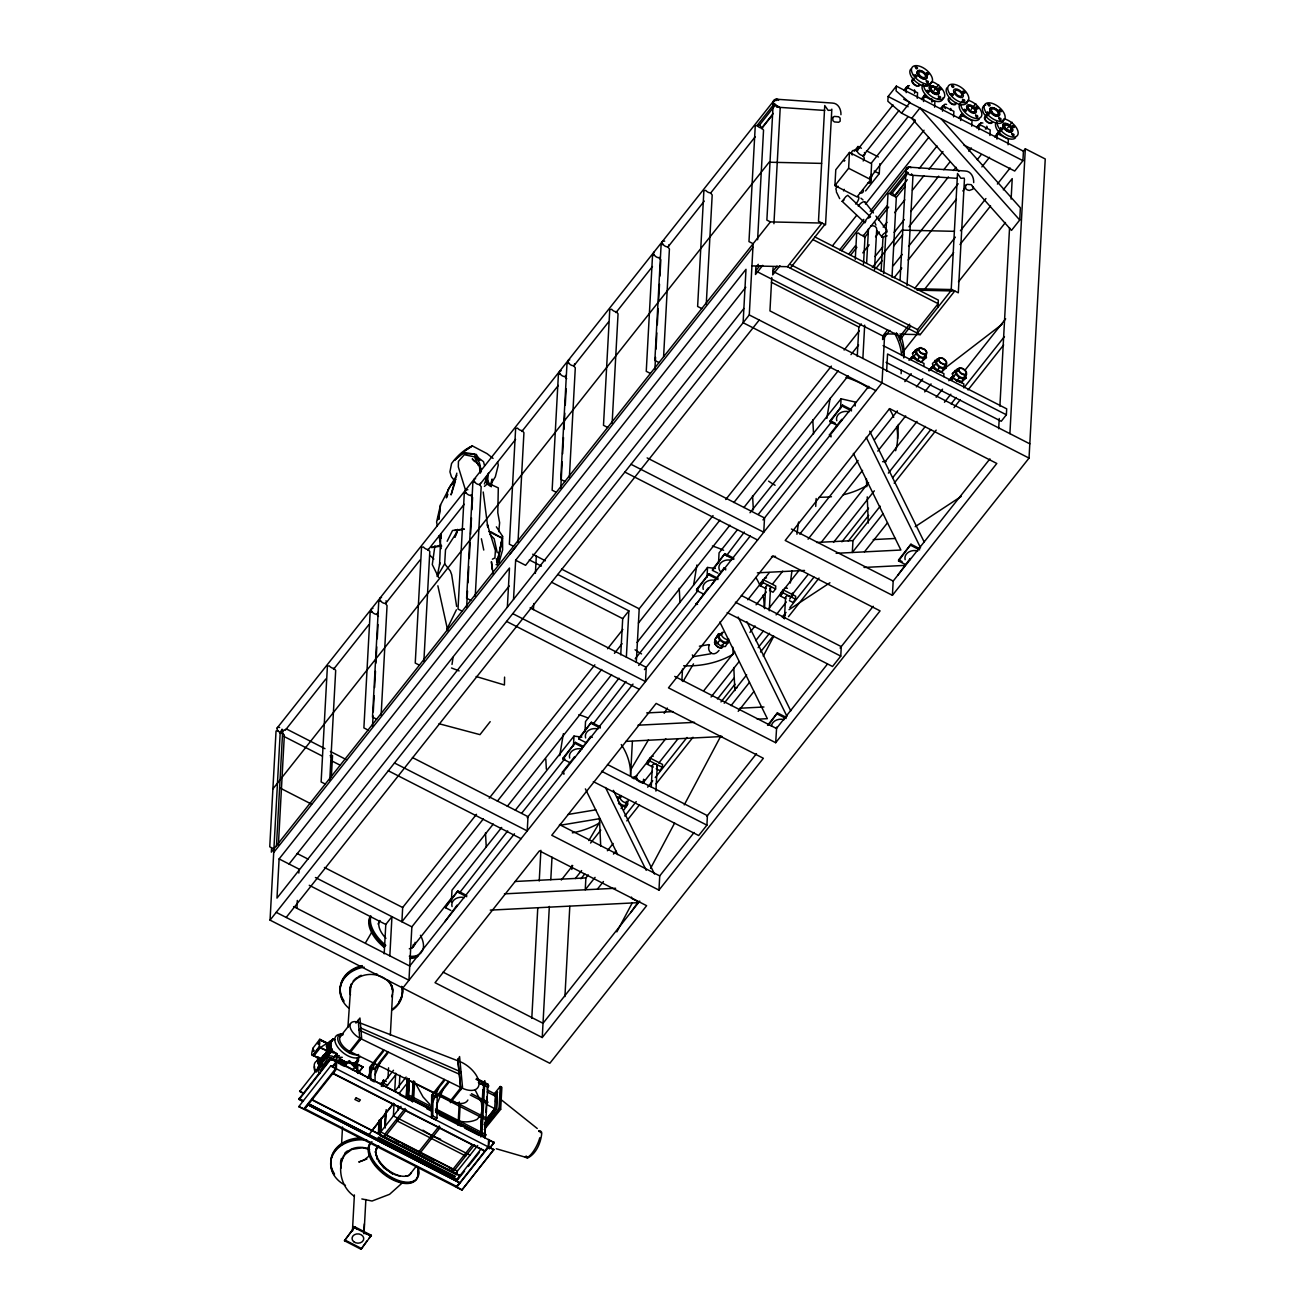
<?xml version="1.0" encoding="UTF-8"?>
<svg xmlns="http://www.w3.org/2000/svg" width="1315" height="1315" viewBox="0 0 1315 1315"><rect width="100%" height="100%" fill="white"/><g stroke="black" fill="none" stroke-linecap="round" stroke-linejoin="round"><path stroke-width="1.5" d="M369.581 1078.432L369.679 1067.27L383.536 1049.764L383.52 1051.293L369.663 1068.799M375.153 1069.21L370.962 1067.155L370.846 1079.319L375.038 1081.357L375.153 1069.21L387.711 1053.331L387.728 1051.803L373.871 1069.309M431.468 1117.651L431.682 1095.28L444.256 1079.418L444.24 1080.946L432.98 1095.148L432.783 1115.991L431.468 1117.651L435.66 1119.69L436.974 1118.029L437.172 1097.203L448.415 1082.985L448.431 1081.456L435.873 1097.318L431.682 1095.28M440.837 533.791L439.555 565.039M341.538 1065.101L344.02 1061.156L345.22 1061.715L342.853 1065.709M504.582 677.11L504.434 684.984L476.129 676.502M734.806 690.572L734.888 688.633L737.025 687.761M868.295 523.107L867.243 496.856M271.564 848.093L271.35 852.153L770.409 221.906L822.023 223.057L787.471 266.698L751.933 265.893M963.813 144.995L1014.703 171.049L1022.922 160.66L1023.432 151.176L1025.322 148.792L1045.244 158.983L1029.037 458.097L549.818 1063.293L270.052 920.122L280.21 732.587L282.265 729.989M276.479 845.677L282.741 729.94L281.706 730.055M278.386 844.937L284.336 735.299L282.594 733.096M507.36 607.185L509.48 568.014L279.109 858.925L276.988 898.096L743.879 308.483M296.911 908.287L297.322 900.463M298.817 873.045L299.031 869.116L279.109 858.925M489.279 1148.833L494.193 1142.636L489.147 1140.039L488.769 1146.779L493.815 1149.737L461.877 1190.059L298.801 1106.605L303.88 1108.824L335.802 1068.503L336.163 1061.764L331.117 1059.183L331.183 1057.934L336.229 1060.515L336.591 1053.792L331.561 1050.833L337.133 1053.677L336.739 1061.156M302.549 1101.23L299.179 1099.504L299.245 1098.255M302.992 1093.242L299.639 1091.154L303.814 1093.291M307.841 1104.732L459.757 1182.842L307.841 1104.732L304.718 1108.677L456.65 1186.426L459.773 1182.464M312.986 1054.992C329.884 1031.157 306.033 1070.788 313.019 1048.252M329.753 780.074L335.687 670.436L333.961 668.234A3.912 2.071 38.4 0 1 329.26 665.834L327.402 666.195L321.123 781.932L325.282 784.052M331.347 777.362L332.531 755.418L330.114 755.698M313.069 1048.006L319.857 1039.228L319.348 1046.888L327.879 1051.096L319.134 1047.513M327.747 1043.798L327.271 1051.08L321.041 1059.002M327.994 1050.636L328.356 1043.568L319.578 1039.475M335.802 1068.503L330.739 1065.906L493.815 1149.737M335.999 1069.177L332.843 1073.5L484.775 1151.233L487.931 1146.91M341.522 1145.349L342.508 1127.021M347.916 1027.245L350.908 984.195M344.464 1240.752L354.787 1226.829L371.372 1235.327L361.05 1249.25L344.464 1240.752L354.787 1226.829L356.809 1229.262M372.507 726.077L373.066 715.919M373.279 711.859L374.167 695.619M374.594 687.498L375.482 671.258M375.926 663.138L376.797 646.898M377.241 638.778L378.013 624.559M358.124 1022.199L358.222 1020.21L359.916 1040.28L360.031 1038.291L357.335 1036.647A12.295 6.526 38.4 0 1 349.987 1025.453A12.295 6.526 38.4 0 1 358.124 1022.199L458.047 1060.876M356.973 1071.528L357.384 1064.049L362.956 1066.892L358.025 1073.467M362.94 1067.27L357.894 1064.69L357.516 1071.413L362.562 1074.371M352.42 1231.251L354.392 1194.941M352.699 1230.067L352.913 1226.303M381.12 715.212L387.054 605.574L385.328 603.371M361.05 1249.25L366.803 1241.097M363.828 1233.207L364.337 1223.903M364.008 1233.799L365.866 1199.494M384.194 953.835L385.788 924.461L391.952 916.67L389.832 955.841M378.342 1134.056L379.082 1120.347M378.589 1133.744L379.591 1119.706M381.399 1086.404L381.613 1082.492L381.087 1083.149M380.134 1133.546L380.906 1119.328M382.764 1084.809L383.503 1080.092L386.298 1081.522M380.397 1133.218L381.153 1118.999M382.928 1086.519L383.257 1080.42M381.465 1117.684L380.019 1135.585L456.683 1174.805L457.357 1171.172L477.657 1145.529M387.531 1085.22L383.355 1083.083L383.503 1080.092M384.802 1126.593L385.574 1112.342M385.065 1126.265L385.722 1114.052M384.884 1134.072L384.72 1137.064L406.286 1109.844M385.213 1127.974L386.199 1109.646M388.007 1078.004L388.55 1067.829M390.325 1035.25L392.741 990.458L391.229 985.297M476.49 814.297L402.669 907.514L401.897 921.766L483.361 818.9M394.04 1103.712L393.382 1115.925L470.047 1155.145M395.7 1073.171L394.714 1091.483L406.121 1077.067M397.574 1118.062L397.409 1121.054L465.707 1156L465.872 1153.008M398.001 1109.909L398.231 1105.849M399.218 1087.521L399.875 1075.308M423.874 661.215L429.808 551.577L428.082 549.358A3.912 2.071 38.4 0 1 423.381 546.958L421.523 547.336L415.244 663.056L419.403 665.176M400.828 1094.475L331.166 1058.312M493.273 824.045L411.858 926.861L408.965 980.267L276.216 912.347M406.187 1097.861L407.173 1079.549M406.499 1096.463L407.486 1078.185M406.647 1098.173L407.634 1079.894M407.913 1098.535L408.981 1078.957M408.176 1098.206L409.228 1078.629M408.324 1099.833L409.376 1080.568L432.898 1092.601M412.253 1097.598L413.14 1081.325M413.403 1080.996L412.417 1099.307L432.175 1109.433M413.551 1082.705L412.499 1101.986L413.584 1100.622L414.636 1081.341M419.025 1151.545L418.877 1154.537L440.426 1127.317M431.55 1138.527L431.714 1135.535L422.92 1130.177M444.667 921.93L457.061 905.164L456.995 906.347M450.864 910.457L445.44 907.679L445.506 906.495L457.834 890.929L466.792 895.515M436.35 1112.26L436.843 1103.17M466.628 607.218L467.515 590.977M467.959 582.841L468.83 566.601M469.274 558.481L470.162 542.24M470.589 534.12L471.477 517.88M471.921 509.76L472.578 497.58L470.836 495.361M451.341 902.057L451.982 890.189L501.673 827.447M445.44 907.679L457.834 890.929M475.241 596.353L481.175 486.714L479.449 484.495M459.428 892.967L507.689 830.899M459.461 1061.468L462.272 1062.635A20.498 10.882 38.4 0 1 479.022 1084.004A20.498 10.882 38.4 0 1 460.924 1087.554L450.568 1100.639L450.453 1102.628L462.535 1087.373L459.576 1056.57L457.735 1060.745L459.099 1072.235M453.182 1169.019L453.018 1172.01L474.584 1144.79M459.297 1101.937L458.031 1125.278L459.116 1123.914L460.168 1104.633M360.935 1031.026L459.329 1074.158L460.809 1089.56L459.329 1074.158L461.055 1071.972L360.803 1028.034L359.077 1030.204M457.16 1170.416L456.946 1174.476L380.282 1135.256M308.696 1103.795L457.012 1179.687L460.135 1175.742L311.787 1099.439M461.877 1190.059L493.832 1149.359M510.253 553.763L516.417 545.873M480.665 1130.522L481.438 1116.271M481.997 1106.096L482.868 1089.806M448.349 1117.701L480.715 1134.27L481.586 1117.98M483.016 1091.516L482.03 1109.844L481.471 1102.595L475.29 1090.25M513.524 599.393L515.644 560.223L746 269.312L743.106 322.717L875.856 390.654M484.578 1137.754L485.531 1120.133M486.797 1096.628L485.958 1112.309L486.468 1111.652M487.224 1088.804L487.964 1084.234L476.77 1078.514M484.84 1137.442L487.964 1084.234M517.995 542.339L523.929 432.717L522.203 430.498A3.912 2.071 38.4 0 1 517.518 428.098L515.644 428.46L509.365 544.196L513.524 546.317M488.638 1139.398L488.227 1146.877L456.305 1187.198M484.199 1124.489L496.741 1108.66L497.202 1091.992L495.476 1094.179L494.703 1108.627L485.827 1119.838M495.508 1101.723L495.788 1096.381L487.01 1091.894M494.193 1142.636L435.725 1112.326M485.038 1122.681L496.314 1108.446L497.202 1091.992M485.12 1125.607L499.043 1108.43L500.226 1086.486L501.87 1087.341L500.686 1109.301L484.249 1129.585M501.048 1086.913L499.864 1108.874L484.693 1127.596M533.43 609.585L533.759 603.552M535.386 573.356L536.323 556.048M531.786 1018.369L537.786 907.695M539.232 881.05L540.892 850.312M560.765 488.342L562.195 461.96M562.623 453.823L563.51 437.583M563.954 429.463L564.825 413.222M565.269 405.102L566.14 388.862M569.362 477.477L575.296 367.838L573.57 365.636M542.24 1037.535L646.635 905.69L539.429 850.838L435.035 982.683L542.24 1037.535L549.341 906.43M550.788 879.768L552.004 857.216M574.622 757.802L574.671 756.618L562.36 772.184L563.954 774.223M570.2 762.782L563.067 759.133L563.116 757.95L575.444 742.383L582.693 746.082M564.71 759.988L563.116 757.95M573.455 746L573.981 736.104L581.855 737.107M563.067 759.133L575.444 742.383M564.924 996.573L569.806 906.364M571.811 869.462L572.025 865.369M578.206 753.265L590.599 736.515L592.26 737.37M586.227 742.728L578.978 739.03L579.044 737.846L591.372 722.28L600.33 726.866M584.994 731.436L585.52 721.54L618.987 678.178M590.534 737.699L590.599 736.515M578.978 739.03L591.372 722.28M592.966 724.318L626.006 681.466M588.265 874.886L585.882 877.91L585.241 889.778L595.07 877.368M612.116 423.479L618.05 313.841L616.324 311.639A3.912 2.071 38.4 0 1 611.639 309.239L609.765 309.6L603.486 425.32L607.645 427.457M620.729 654.854L622.702 618.625L628.866 610.85L557.807 574.491M626.351 657.138L628.866 610.85M636.312 662.234L639.205 608.812L713.026 515.595M632.384 741.463L630.526 775.981A78.111 61.969 3.1 0 0 621.272 744.553M654.886 369.482L655.544 357.302M655.988 349.182L656.859 332.942M657.303 324.805L658.174 308.565M658.618 300.445L659.505 284.204M659.933 276.084L660.82 259.844L659.078 257.625M630.707 912.528L638.17 901.991M631.545 897.093L631.479 898.277L638.482 901.86M663.598 356.579L669.417 248.979L667.691 246.776M652.651 766.974L647.325 764.245L647.49 761.286L650.054 758.048L662.497 764.41L662.333 767.368L659.768 770.623L656.218 768.798M647.325 764.245L649.889 761.007L650.054 758.048M651.237 786.995L652.388 765.708M655.906 791.088L657.27 765.922M658.963 890.124L763.357 758.278L656.152 703.426L551.758 835.272L658.963 890.124L659.736 875.889L694.106 832.477M681.877 680.677L682.501 669.039M706.237 304.62L712.188 194.982L710.445 192.763A3.912 2.071 38.4 0 1 705.761 190.363L703.887 190.724L697.624 306.461L701.766 308.581M695.832 604.736L708.226 587.969L708.16 589.153M703.739 594.133L696.605 590.484L696.671 589.301L708.999 573.735L718.039 578.37M698.265 591.339L696.671 589.301M706.993 577.351L707.536 567.455L715.393 568.458M696.605 590.484L708.999 573.735M711.744 584.616L724.138 567.866L725.798 568.721M717.957 573.159L712.516 570.381L712.582 569.198L724.91 553.631L733.869 558.218M718.532 562.787L719.058 552.892L737.436 529.698M593.312 781.603L698.692 835.535L706.911 825.146L707.421 815.662L607.497 764.525M724.138 567.866L725.732 569.905M712.516 570.381L724.91 553.631M726.505 555.67L744.339 532.049M270.052 920.122L749.271 314.942L753.133 243.719L748.975 241.598L755.254 125.862L759.56 125.024L774.371 106.318M757.604 239.757L763.538 130.119L759.56 125.024M734.888 688.633L734.822 689.816L733.803 667.527M773.927 223.714L780.206 107.978L777.444 105.874M771.757 277.58L769.949 310.882L1029.809 443.845M773.088 267.75L772.694 274.884L779.959 265.712M765.922 588.61L760.58 585.882L760.744 582.923L763.308 579.668L775.751 586.046L775.587 589.005L773.023 592.243L769.472 590.435M760.58 585.882L763.144 582.644L763.308 579.668M764.492 608.631L765.642 587.328M769.275 610.785L770.524 587.558M785.828 598.802L780.485 596.073L780.65 593.098L783.214 589.86L795.674 596.221L795.509 599.196L792.945 602.434L789.378 600.626M780.485 596.073L783.066 592.835L783.214 589.86M775.686 742.712L880.08 610.883L772.875 556.031L668.48 687.86L775.686 742.712L776.655 727.129M768.733 724.96L777.412 712.878L786.156 717.349M784.414 618.823L785.565 597.52M792.304 596.796L792.468 593.821A4.882 2.597 38.4 0 0 792.37 592.983M831.82 109.145L825.541 224.865L818.489 221.265L824.752 105.529L828.121 110.361L831.392 110.181M815.727 506.423L816.155 498.516M834.926 185.579L835.781 169.75L849.49 152.441L871.615 163.767L870.76 179.596L857.051 196.905L834.926 185.579L848.619 168.271L849.49 152.441M841.699 420.504L841.764 419.321L829.436 434.887L831.031 436.925M837.277 425.485L830.143 421.836L830.209 420.652L842.537 405.086L851.594 409.705M831.803 422.69L831.869 421.49L758.295 514.428M840.532 408.702L841.074 398.807L855.391 402.078L855.177 406.039M830.143 421.836L842.537 405.086M857.791 150.436L858.005 146.491L861.407 148.233M855.26 259.302L856.657 233.363L858.531 233.002A3.912 2.071 38.4 0 0 863.232 235.401L864.958 237.604L863.528 264.003M727.162 612.576L832.543 666.491L840.762 656.119L841.271 646.618L741.348 595.481M857.249 356.414L858.843 327.041L861.309 323.934M866.618 263.263L868.475 228.843M880.212 506.193L852.975 540.613L852.317 552.481L883.023 513.705M862.87 358.436L864.678 325.134M865.566 190.938L879.275 173.629L879.801 163.75M874.508 269.69L876.711 229.204A4.109 3.271 3.1 0 0 870.645 226.114M1023.432 151.176L896.337 86.132L888.118 96.505L887.855 101.255L901.531 113.123L915.273 120.158M881.149 271.12L882.891 238.903A4.109 3.271 3.1 0 1 887.132 235.829M883.664 273.602L887.987 193.798L892.31 192.943L907.103 174.254M887.625 329.868L882.792 335.966L882.595 339.533L889.861 330.377M896.337 86.132L896.074 90.883L909.733 102.751L1022.922 160.66M884.601 335.325L882.02 382.862L402.801 988.058M886.622 371.323L887.559 353.998L1006.37 414.784L1001.241 421.277L886.08 362.348M891.997 277.218L896.288 198.039L892.31 192.943M906.183 92.642L906.479 87.102L917.558 92.773L917.262 98.313M900.068 280.046L905.904 172.298L908.057 172.479M909.668 324.147L900.002 336.361L899.805 339.911L910.687 326.186M914.566 93.266L914.714 90.636M897.603 438.684L898.375 424.466M901.12 373.707L901.35 369.647M907.021 285.552L912.955 175.914L911.492 173.843M892.408 595.317L996.803 463.472L889.598 408.62L785.203 540.465L892.408 595.317L893.181 581.066L989.932 458.869M897.8 575.23L910.194 558.464L910.128 559.664M905.575 564.562L898.572 560.979L898.638 559.796L910.966 544.229L919.695 548.7M923.525 101.518L923.837 95.979L934.899 101.65L934.603 107.189M911.394 360.08L911.558 357.121L924.001 363.482L923.837 366.458M812.851 239.56L938.137 303.683L917.591 329.621L917.393 333.188L951.945 289.547L916.21 288.741M931.924 102.143L932.056 99.513M898.572 560.979L910.966 544.229M942.51 111.233L942.806 105.693L953.885 111.364L953.572 116.887M931.299 370.271L931.464 367.312L943.907 373.674L943.759 376.649M937.94 307.233L938.335 300.116L814.856 236.93M960.657 120.52L960.953 114.98L972.032 120.651L971.736 126.191M951.222 380.462L951.386 377.504L963.829 383.865L963.665 386.84M964.454 179.103L958.306 292.801L951.238 289.185L957.517 173.465L960.87 178.298L964.158 178.117M978.82 129.807L979.116 124.267L990.195 129.938L989.899 135.478M996.984 139.094L997.28 133.571L1008.358 139.226L1008.046 144.765M998.677 428.723L999.236 418.482M999.893 406.171L1009.558 227.807M1011.12 199.107L1012.221 178.61L1003.312 189.853M1006.37 414.784L1006.698 408.85L883.121 345.615M972.41 186.483L1011.498 230.388L1019.717 220.016L1020.374 207.819L941.113 118.81M1009.904 433.654L1025.322 148.792M437.911 575.263L444.667 563.839L445.506 549.736L457.357 531.572L455.072 536.997M496.117 564.661L497.497 564.825L502.56 536.306L496.363 526.805M498.73 531.671L499.634 522.729L497.793 512.735L498.303 487.898L486.287 482.358M491.268 486.797L492.089 479.055L491.185 482.457M340.552 1064.591L343.1 1060.695L341.9 1060.005L339.451 1063.112M318.657 1058.427L320.498 1066.794A15.895 8.432 38.4 0 1 319.019 1057.605L317.786 1057.096L318.887 1057.868M434.92 545.758L432.29 564.595L438.618 577.466M790.315 583.005L791.959 570.809M796.923 534.235L798.583 522.039M452.015 664.437L453.05 657.352M326.268 1051.606C331.89 1047.825 331.216 1040.149 327.156 1048.219M490.183 721.656L479.975 734.641L439.029 723.727M559.746 755.632L563.379 733.655M693.613 584.978L696.917 565.006M826.839 418.334L830.127 398.346M773.565 105.266L772.891 103.474L774.535 99.858M907.218 167.761L905.641 171.394L906.314 173.185L905.92 169.257L909.158 167.153L965.079 170.999C971.062 171.065 973.971 177.394 973.692 182.621M437.846 519.754L438.454 516.351M865.829 221.117L864.892 222.843L842.142 201.327L845.89 196.593L847.748 195.31L870.514 216.843M437.106 576.463L439.95 562.771M496.314 558.678L497.234 562.475L502.56 536.306L502.609 549.884L498.977 562.721M358.387 1060.679L358.009 1061.435L357.269 1059.956L358.387 1060.679L354.179 1066.071M497.119 562.278L502.429 538.328L490.725 531.704M559.368 825.031L560.042 824.39M692.347 654.936L693.367 656.678L693.58 655.741M709.475 644.86C706.319 650.202 712.582 658.536 719.042 650.399M710.955 652.832L710.741 653.785L693.367 656.678M339.254 1063.835L341.9 1060.005M412.663 947.425L413.469 944.384M482.293 1109.515L480.78 1115.235L477.049 1119.377C462.946 1126.232 446.853 1117.635 435.528 1109.055M456.831 473.153L451.061 494.9L455.368 481.389M283.53 734.296L280.21 732.587L285.717 729.315M313.332 1049.847L312.822 1051.375M313.069 1051.441L314.006 1050.258M318.197 1044.143L318.92 1042.779L318.855 1044.554M318.657 1044.373L318.92 1042.779M454.809 537.046L457.488 529.37M484.38 483.969L488.473 473.071L487.158 484.019L484.397 486.402M350.004 988.551L351.927 983.538M338.284 1063.243L341.012 1059.446L339.862 1058.624L337.018 1062.356M367.625 1078.448L369.63 1073.533M358.568 1060.071L357.581 1058.575L358.568 1060.071L356.102 1063.178M313.825 1055.929L320.531 1047.463L326.991 1043.272M370.912 1072.678L375.63 1061.254M375.087 1074.733L379.821 1063.293M432.931 1101.806L438.618 1088.047M437.106 1103.844L442.793 1090.086M624.05 809.826L627.732 803.958L626.236 801.361M726.472 643.923L729.036 640.684L725.354 646.553L721.524 646.355L717.217 643.462L714.966 639.55L718.648 633.682L722.477 633.879M714.966 639.55L718.648 633.682M447.889 494.391L446.377 497.892L447.988 489.755L456.847 475.257M446.919 629.178L456.387 609.815M447.149 541.287L452.541 530.487L463.998 529.057M378.046 924.034L379.904 920.516M357.68 1061.961L356.102 1061.682L357.68 1061.961L353.982 1066.613M376.287 1149.935L378.145 1146.433L376.156 1148.636M640.882 782.474L643.462 782.392L643.627 779.417A4.718 2.498 38.4 0 1 643.956 781.11M616.85 931.891L632.268 902.863M650.563 868.393L674.644 823.042M684.26 804.895L720.867 735.956M763.242 656.136L773.828 636.181M783.461 618.05L785.384 614.417M926.335 354.491L926.861 352.453L925.037 349.659L920.878 347.538L918.856 348.36C918.232 351.96 922.933 355.625 926.335 354.491L926.483 351.532L925.037 349.659L919.3 347.85L919.152 350.826L920.599 352.683L926.335 354.491L923.804 357.696M939.222 358.042L938.68 360.08L940.521 362.874L944.663 364.995L946.701 364.173C947.31 360.573 942.608 356.907 939.222 358.042L939.058 361L940.521 362.874L946.241 364.682L946.405 361.724L942.888 358.403L939.222 358.042L936.675 361.247M959.128 368.233L958.586 370.271L961.413 373.871L964.569 375.186L966.607 374.364C967.232 370.764 962.531 367.099 959.128 368.233L958.964 371.192L960.427 373.066L966.147 374.874L966.311 371.898L962.81 368.578L959.128 368.233L956.58 371.455M330.722 1040.691L332.317 1040.987L330.722 1040.691L327.041 1045.359M365.603 942.641L371.57 932.516M588.808 840.597L599.278 822.927M630.69 769.9L648.476 739.852M664.19 713.338L667.33 708.045M683.027 681.532L693.498 663.861M339.862 1058.624L340.749 1060.12M456.042 479.219L450.207 486.254L440.525 504.861L438.75 519.293L440.525 504.861L436.596 521.956L437.303 525.918M490.742 484.167L495.328 476.819L498.286 465.099L497.547 461.976M906.89 169.125L908.287 168.353M277.169 727.968L774.272 100.187M773.68 104.592L757.111 125.5A3.912 2.071 38.4 0 0 761.812 127.9L773.269 113.419M285.503 729.973L325.89 678.951M333.468 669.401L368.808 624.756M386.232 602.747L420.192 559.861M427.737 550.327L464.211 504.27M480.353 483.871L515.579 439.407M521.858 431.468L558.333 385.41M574.491 365.011L608.434 322.126M615.979 312.592L652.454 266.534M668.612 246.152L704.265 201.113M710.626 193.075L755.205 136.793M761.566 128.738L771.757 115.884M272.895 788.918L769.39 161.909M273.717 852.465L752.936 247.286M758.295 264.315L755.878 267.372L755.5 274.49L762.749 265.334M759.791 265.745L755.681 270.923L882.792 335.966M289.07 864.021L509.25 585.964M745.769 287.262L525.589 565.319L515.644 560.223M854.257 151.209L858.005 146.491M904.194 89.995L906.479 87.102M856.739 150.765L893.033 104.921M904.309 90.686L908.057 85.935M862.656 156.37L898.967 110.509M777.001 266.123L772.891 271.317L900.002 336.361M901.531 113.123L909.733 102.751M921.536 98.872L923.837 95.979M871.27 163.192L907.777 117.068M921.634 99.578L925.398 94.811A4.109 2.186 38.4 0 0 925.267 97.31M790.299 268.145L824.834 224.503M934.077 90.406L938.647 84.637M869.642 178.33L914.961 121.095M286.177 917.443L759.232 320.022M940.521 108.57L942.806 105.693M832.444 245.872L856.624 215.364M865.517 204.104L924.034 130.218M839.644 249.866L863.807 219.358M870.168 211.321L928.686 137.434M841.567 250.754L907.021 168.106M907.301 167.761L907.317 168.106A3.912 2.071 38.4 0 1 910.769 167.416M906.43 172.512L889.861 193.42A3.912 2.071 38.4 0 0 894.562 195.836L907.284 179.744M849.178 253.663L855.473 245.724M863.034 236.174L886.951 205.962M894.512 196.428L904.589 183.706M958.668 117.873L960.953 114.98M850.509 255.307L856.87 247.269M864.514 237.621L868.327 232.788M878.519 219.934L888.693 207.063M896.337 197.414L905.246 186.171M919.251 168.484L937.069 145.965M959.999 117.035L962.531 113.813M971.21 109.408L975.779 103.638M862.788 252.858L869.166 244.82M875.527 236.782L879.341 231.966M883.17 227.133L886.984 222.317M894.627 212.668L904.802 199.814M912.446 190.165L923.903 175.684M928.998 169.257L943.003 151.57M976.831 127.16L979.116 124.267M875.034 256.54L882.677 246.891M894.134 232.426L904.325 219.556M910.687 211.518L938.696 176.161M943.775 169.734L950.137 161.696M976.881 127.933L980.694 123.1M872.322 267.487L902.139 229.846M875.872 268.572L882.234 260.534M893.69 246.069L902.6 234.81M908.977 226.772L948.427 176.933M953.523 170.506L956.071 167.284M968.793 151.209L971.341 148.003M994.995 136.448L997.28 133.571M893.329 265.663L902.238 254.42M908.583 246.398L958.175 183.771M977.242 159.69L981.056 154.874M995.044 137.22L998.858 132.404A4.34 2.301 38.4 0 0 998.118 133.308M1007.52 127.999L1012.09 122.229M894.167 277.679L901.794 268.046M908.155 260.025L956.465 199.009M962.827 190.987L965.358 187.766M981.894 166.906L989.521 157.274M489.213 798.221L594.857 664.815M607.579 648.755L622.85 629.458M725.749 499.519L831.376 366.112M844.115 350.037L859.385 330.755M497.349 801.213L601.728 669.417M614.45 653.341L622.077 643.709M638.433 623.063L719.88 520.198M733.885 502.511L838.247 370.715M850.969 354.639L858.613 344.99M914.599 288.626L955.364 237.16M960.443 230.717L985.921 198.549M997.395 184.067L1010.134 167.991M318.411 1044.324L319.594 1043.189M507.278 806.358L611.59 674.628M637.035 642.493L729.907 525.211M743.895 507.541L848.208 375.794M924.363 289.563L953.654 252.579M960.016 244.524L990.573 205.945M326.301 1046.609C326.169 1041.151 335.983 1039.409 331.791 1039.705M327.336 1045.672L332.547 1039.277M327.172 1046.543L333.155 1039.014L334.865 1039.754M749.994 512.735L841.074 398.807M327.123 1047.25L329.588 1044.126M515.365 810.139L573.981 736.104M635.211 658.799L707.536 567.455M317.293 1060.663C316.784 1058.098 320.087 1062.339 317.293 1060.663L319.759 1057.556M317.408 1061.435C320.63 1064.394 314.236 1060.482 319.874 1058.328M327.271 1048.992L329.736 1045.885L330.854 1046.313L321.156 1059.676L312.641 1055.205M317.655 1062.504L323.802 1054.729M328.388 1049.419L330.854 1046.313M319.151 1064.147L317.918 1063.325L330.229 1047.776L331.314 1048.055L331.725 1049.091L318.756 1065.298L320.35 1066.481L318.756 1065.298M340.092 1036.779L350.447 1023.711M318.345 1064.443L330.657 1048.893L331.725 1049.091M411.94 948.033L451.275 898.359M323.474 1060.761C323.934 1055.649 336.147 1051.096 331.068 1049.748L332.103 1049.88M299.623 1091.532L331.692 1050.899M521.644 813.262L564.776 758.788M638.696 665.439L698.331 590.139M355.921 1023.119L359.948 1018.024L361.641 1038.094L349.576 1053.364L349.675 1051.359L360.031 1038.291L460.924 1087.554M331.183 1057.934L299.228 1098.633L303.42 1100.77M299.179 1099.504L331.133 1058.805L431.55 1110.189M331.676 1059.989L336.591 1053.792M332.235 1059.89L337.133 1053.677M409.951 965.769L514.461 833.776M527.2 817.683L632.992 684.096M644.449 669.614L750.24 536.01M762.979 519.918L868.771 386.331M298.801 1106.605L330.739 1065.906M332.481 1066.416L336.163 1061.764M336.361 1062.438L333.237 1066.399L336.706 1061.665L336.295 1069.144L304.373 1109.466M338.547 1062.553L341.012 1059.446M902.55 352.453L917.788 333.188M958.454 281.854L1005.465 222.482M340.651 1063.802L343.1 1060.695M341.555 1064.262L344.02 1061.156M901.827 334.224L920.221 334.635L954.772 290.993M342.771 1064.838L345.22 1061.715M343.659 1065.183L346.124 1062.076L347.324 1062.487L345.122 1066.547M343.84 1066.087L346.124 1062.076M344.859 1065.594L347.324 1062.487M912.511 353.357L917.64 348.656L912.511 353.357L913.3 356.94L916.95 360.573L921.322 362.118L926.434 357.433L925.661 353.834M908.994 360.359L911.558 357.121M913.3 356.94L915.865 353.702L915.092 350.102M352.469 1070.246L357.384 1064.049M355.428 1067.78L357.894 1064.69M916.95 360.573L919.514 357.335L923.886 358.88L926.434 357.433M904.835 381.629L911.164 373.657M358.042 1073.106L362.956 1066.892M921.322 362.118L923.886 358.88M934.981 362.085L937.546 358.847L932.434 363.532L933.206 367.132L936.855 370.764L941.244 372.309L946.356 367.625L945.567 364.025M928.9 370.551L931.464 367.312M747.808 599.772L769.357 572.551M799.783 534.137L858.087 460.497M874.574 439.687L897.389 410.872M916.407 386.857L922.736 378.851M929.08 370.846L931.612 367.641M933.206 367.132L935.77 363.893L934.998 360.294M717.217 643.462L719.782 640.208L717.53 636.312M936.855 370.764L939.42 367.526L943.808 369.071L946.356 367.625M721.524 646.355L724.088 643.117L727.918 643.314M756.109 604.801L766.251 591.997M772.579 583.991L782.721 571.187M808.068 539.166L862.574 470.343M877.795 451.127L905.673 415.918M924.692 391.903L931.036 383.898M943.71 367.888L946.241 364.682M941.244 372.309L943.808 369.071M383.355 1083.083L393.497 1070.262M387.267 1085.549L396.407 1074.01M952.339 373.723L957.452 369.038L952.339 373.723L953.128 377.323L956.761 380.955L961.15 382.501L966.262 377.8L965.489 374.216M948.805 380.742L951.386 377.504M665.785 738.701L636 776.245L637.742 780.568A4.718 2.498 38.4 0 1 636.575 775.866M704.051 690.375L734.658 651.714M749.961 632.384L755.057 625.94M769.094 608.22L798.419 571.187M821.382 542.191L868.574 482.589M885.159 461.647L917.048 421.392M936.165 397.229L942.543 389.174M950.203 379.509L952.75 376.287M953.128 377.323L955.693 374.085L954.904 370.485M561.291 880.031L572.748 865.549M590.583 843.047L600.774 830.176M964.931 370.288L1005.663 318.822M956.761 380.955L959.342 377.701L963.714 379.246L966.262 377.8M621.074 808.544L622.784 806.391L626.614 806.588M643.347 782.277A4.718 2.498 38.4 0 1 641.819 782.573L643.462 782.392L652.404 771.116M658.782 763.062L677.899 738.899M711.07 697.016L739.129 661.577M755.714 640.652L763.357 630.986M776.113 614.878L786.321 601.991M791.416 595.547L808.002 574.606M833.513 542.388L874.327 490.84M888.348 473.121L925.333 426.422M944.466 402.259L950.844 394.204M963.599 378.095L966.147 374.874M961.15 382.501L963.714 379.246M625.167 807.196L627.732 803.958M398.889 1093.636L406.499 1084.02M371.372 1131.196L393.481 1103.269M368.89 1134.796L393.612 1103.564M575.28 878.568L581.625 870.563M624.789 816.04L636.213 801.608M647.654 787.175L652.733 780.765M655.264 777.56L687.005 737.468M717.48 698.988L733.984 678.129M758.114 647.67L769.538 633.238M782.244 617.195L786.041 612.395M789.855 607.579L813.985 577.121M841.912 541.829L868.574 508.165M892.704 477.69L930.79 429.594M951.107 403.935L956.186 397.524M963.813 387.892L1004.446 336.591M580.934 878.782L584.764 873.949M626.778 820.889L639.501 804.813M656.053 783.904L692.989 737.271M720.998 701.898L735.003 684.211M760.465 652.043L773.204 635.967M788.474 616.669L819.031 578.074M848.323 541.09L868.705 515.365M894.167 483.213L936.181 430.137M954 407.634L960.377 399.596M968.021 389.947L1003.657 344.925M400.993 1106.31L380.709 1131.936L457.357 1171.172M607.382 850.756L613.135 843.49M724.203 703.229L746.673 674.842M384.621 1134.401L405.184 1108.446M613.48 854.109L615.946 851.002M731.058 705.613L749.484 682.354M597.388 889.17L603.437 881.51M738.192 711.333L753.955 691.443M864.465 551.873L887.493 522.795M439.325 1125.919L418.515 1152.203L402.341 1143.935M446.821 1116.468L437.32 1112.523M416.477 1166.011L408.932 1175.544L405.464 1176.218M767.566 725.338L777.412 712.878M483.608 1085.089L479.761 1083.576M369.088 1238.204L371.372 1235.327L365.718 1233.733M639.764 901.087L543.013 1023.284L443.089 972.147M706.829 816.385L756.487 753.692M827.382 664.157L776.458 728.477L674.71 676.403M840.104 648.081L873.209 606.281M495.114 1095.379L497.629 1092.206M487.503 1118.457L495.114 1108.841L486.336 1104.353M472.216 1145.003L452.656 1169.676L449.072 1167.835M481.438 1148.505L456.716 1179.719L308.335 1103.811M457.209 1180.36L464.573 1171.057M468.272 1166.405L479.318 1152.45M488.769 1146.779L456.847 1187.1L461.894 1189.68M489.295 1148.455L494.21 1142.258M493.898 1094.277L500.226 1086.486M487.372 1118.391L495.114 1108.841M319.545 1039.754L326.794 1043.272L319.775 1039.721M369.679 1068.7L370.962 1067.155M402.604 1182.629L389.569 1194.316L372.046 1201.022L361.839 1198.951M643.462 782.392L643.627 779.417M844 200.061L842.142 201.327M868.64 218.109L869.856 217.107M369.614 1155.589L364.321 1159.846L358.781 1162.033L366.901 1159.008M945.452 367.789L1002.145 324.23M451.127 484.873L452.459 483.887M789.016 609.667L829.946 582.759M915.191 526.69L961.216 496.413M632.219 778.003L634.767 776.557M492.385 559.187L494.9 557.922L495.41 550.574L487.421 524.636L487.75 526.986L483.23 492.007M926.993 84.9L925.727 84.834M774.009 104.099L776.639 106.827L779.417 106.86M908.188 167.449L907.218 168.238M906.758 172.035L909.388 174.747L912.166 174.796M637.134 775.472L635.803 776.951L637.742 780.568M776.705 105.578L774.749 103.869L773.138 104.362L766.875 220.098L770.409 221.906M840.943 114.684C841.222 109.457 838.296 103.129 832.329 103.063L776.409 99.217L773.154 101.321L773.582 105.315M441.002 545.133L431.55 547.533L441.709 546.004M662.99 244.36L661.116 244.738L654.854 360.458L659.012 362.578M654.393 255.225L652.519 255.603L646.257 371.323L650.399 373.444M568.869 363.236L566.995 363.597L560.732 479.334L564.875 481.454M560.272 374.101L558.398 374.463L552.136 490.199L556.278 492.32M474.748 482.095L472.874 482.474L466.611 598.194L470.754 600.314M471.756 494.736A3.912 2.071 38.4 0 1 466.151 492.961L464.277 493.322L458.014 609.059L462.157 611.179M380.627 600.971L378.753 601.333L372.49 717.053L376.632 719.19M372.03 611.837L370.156 612.198L363.893 727.918L368.036 730.039M277.909 730.696L276.035 731.058L269.756 846.794L273.914 848.915M777.297 107.173L778.365 106.992M699.383 646.191L709.032 644.58M568.031 814.462L595.81 809.826M559.828 825.327L599.509 818.703M774.929 100.499L776.228 100.532M454.563 530.487L464.392 529.222M816.599 542.454L852.975 540.613M873.209 539.594L895.466 538.46M771.511 556.557L775.554 556.36M836.159 553.303L900.89 550.032L853.369 453.412M757.374 572.83L804.533 570.447M864.021 567.455L905.032 565.384M646.701 712.927L672.951 711.612M739.655 708.243L763.933 707.01M637.972 725.206L694.534 722.346M757.226 719.19L767.352 718.68L719.831 622.061M625.874 741.381L722.264 736.515M515.168 881.477L585.882 877.91M504.418 893.855L615.601 888.25M490.281 910.128L637.956 902.682M882.579 461.664L886.014 461.664M769.998 162.238L821.612 163.389M902.764 230.158L954.378 231.325M917.048 290.155L952.783 290.96M885.488 333.846L897.75 334.125M335.407 1055.583L339.352 1055.682M336.377 1057.194L342.295 1057.342M617.343 796.956L621.173 797.153M929.179 84.423L930.001 83.585M947.096 87.661A12.394 6.575 38.4 0 0 952.274 100.433A12.394 6.575 38.4 0 0 966.262 103.408L967.199 102.997L966.459 101.715M778.496 107.271L824.719 110.444M911.246 175.207L957.468 178.38M368.052 1148.488C336.278 1139.858 332.859 1181.823 353.982 1196.025M776.409 99.217L778.464 99.693M909.158 167.153L911.213 167.63M347.587 1063.441L346.289 1062.98M317.918 1063.325L319.003 1063.605M369.614 1149.491L362.546 1147.666L351.779 1149.458L343.725 1155.31L340.519 1163.66L341.078 1168.082M496.281 1148.751L527.134 1157.71M331.068 1047.299L329.736 1045.885M394.664 1174.574L400.187 1176.317M459.149 670.913L451.505 667.987M345.319 1062.602L344.004 1061.994M961.692 101.37L962.711 101.896M986.677 114.142L988.091 115.112M431.714 1135.535L440.607 1139.217M329.621 1045.113L330.755 1045.606M343.018 1061.484L341.719 1060.728M357.614 1057.918L358.765 1058.476L358.716 1057.49M434.377 1095.839L437.172 1097.203M432.783 1115.991L436.974 1118.029M488.703 531.49L502.429 538.328M903.701 99.217L910.029 102.455M888.118 96.505L908.09 106.729M866.503 150.847L878.42 156.945M874.163 171.032L879.275 173.629M848.619 168.271L870.76 179.596M790.479 264.578L917.591 329.621M787.471 266.698L920.221 334.635M771.379 282.298L858.843 327.041M749.271 314.942L1029.037 458.097M842.471 406.269L851.528 410.905M830.209 420.652L835.518 423.364M829.436 434.887L831.096 435.742M910.9 545.413L919.629 549.884M898.638 559.796L902.139 561.587M791.433 529.008L893.181 581.066M647.144 457.916L764.525 517.979L763.752 532.213L631.003 464.294M624.839 472.069L757.588 540.005M724.844 554.815L733.803 559.401M763.144 582.644L775.587 589.005M783.066 592.835L795.509 599.196M708.933 574.918L717.974 579.553M735.381 602.188L840.762 656.119M695.898 603.536L697.558 604.39M532.707 554.207L545.347 560.798M561.587 569.099L639.205 608.812M529.304 559.894L541.402 566.091M551.643 582.266L622.702 618.625M777.362 714.061L786.091 718.532M530.109 607.892L646.257 667.33L645.484 681.564L512.751 613.645M506.587 621.42L639.337 689.356M591.306 723.464L600.265 728.05M649.889 761.007L662.333 767.368M575.378 743.567L582.627 747.265M601.53 771.231L706.911 825.146M562.36 772.184L564.004 773.039M559.796 824.752L659.736 875.889M412.433 757.539L528.005 816.681L527.233 830.916L394.484 762.996M388.32 770.771L521.069 838.707M286.867 729.184L324.969 748.679M330.41 751.457L346.749 759.823M283.958 736.449L322.142 755.977M331.232 760.629L340.322 765.281M279.618 787.8L311.622 804.188M457.768 892.112L466.726 896.698M297.124 853.501L308.039 859.09M324.411 867.473L402.669 907.514M315.419 877.516L411.858 926.861M309.255 885.291L385.788 924.461M293.59 906.594L409.738 966.032M476.753 1078.957L487.701 1084.563M475.931 1079.237L488.868 1085.861L487.799 1087.226L478.364 1082.393M487.125 1089.888L495.476 1094.179M471.543 1093.735L487.997 1102.151L486.912 1103.499L470.244 1094.968M440.903 1094.787L487.109 1118.424M439.572 1096.02L486.024 1119.788M320.022 1039.425L328.356 1043.699M318.46 1043.387L319.331 1043.962M334.404 1057.145L333.369 1056.619A5.359 4.257 3.1 0 0 325.988 1057.852M355.609 1067.994L348.261 1061.172M431.254 1106.589L409.557 1095.494L408.488 1096.841L431.928 1108.841M436.514 1109.268L486.221 1134.714L485.153 1136.078L435.429 1110.633M435.775 1111.274L446.558 1116.797M413.946 1100.556L428.328 1107.92M455.286 1121.711L480.452 1134.582M312.871 1050.438L313.743 1051.014M370.731 1080.026L374.348 1081.883M399.661 1094.836L412.335 1101.312M426.8 1108.726L432.224 1111.487M439.457 1115.202L461.171 1126.298M464.787 1128.155L479.252 1135.552M313.085 1055.156L321.435 1059.43M332.876 1073.122L484.808 1150.872M386.429 1135.322L452.919 1169.347M395.141 1140.253L398.741 1142.094M420.307 1153.123L434.69 1160.487M311.836 1099.85L460.135 1175.742M378.375 1137.656L455.039 1176.876M299.212 1099.126L303.387 1101.263M354.738 1227.783L371.323 1236.281M346.174 1240.653L361.099 1248.297M495.788 1096.381L496.61 1096.809M499.043 1108.43L500.686 1109.301M638.728 781.389L639.797 782.03M719.782 640.208L724.088 643.117M618.477 803.481L622.784 806.391M1001.619 121.473L1003.378 121.884L1002.786 120.29M926.335 74.873L927.239 75.645M987.023 116.197L985.856 114.98M1000.222 130.119L1001.126 130.892M1000.041 131.977L998.89 130.76M914.385 79.031L913.481 78.259M938.105 98.346L939.009 99.102M476.392 456.305L483.493 461.664L484.561 465.609M493.059 458.409L487.092 453.659L472.332 445.9L464.77 450.864L472.332 445.9C463.833 449.615 457.078 456.157 451.571 463.488L449.927 471.838L451.44 476.835L454.793 480.945M501.327 1099.817L537.26 1128.5M860.947 198.22L863.018 199.929M335.966 1056.323L337.117 1056.356L336.114 1055.37M429.906 555.324L433.851 559.039M349.297 1060.58L355.675 1066.909A5.359 4.257 3.1 0 1 356.25 1067.254M955.693 374.085L959.342 377.701M935.77 363.893L939.42 367.526M915.865 353.702L919.514 357.335M489.903 534.35L494.161 538.739L497.234 552.744M474.699 461.565L472.233 458.869L479.745 465.576L480.074 471.164M429.923 1104.452L423.052 1096.957L415.77 1083.839M476.162 456.568L479.778 460.529L476.293 454.398L463.883 452.459L454.431 460.316L462.255 453.428L474.173 454.217L479.433 462.847L481.093 469.965M1019.717 220.016L919.958 107.978L911.739 118.35L958.914 171.344M333.155 1039.014L334.01 1039.984M333.911 1052.789L332.251 1051.77L333.04 1052.92M444.667 563.839L450.322 571.006L451.686 574.688L456.634 606.412M864.777 201.852L873.439 212.915M875.922 216.071L887.066 230.306M877.023 230.799L881.987 237.111M564.957 376.501L566.699 378.704M376.715 614.236L378.457 616.439M378.506 1160.8L383.832 1167.605L392.84 1173.999L383.832 1167.605L378.358 1160.833M839.677 198.631L836.258 191.694M330.657 1048.893L330.229 1047.776M869.708 431.205L924.314 542.24M866.24 437.336L920.533 547.747M746.904 621.699L790.759 710.889M738.126 617.014L786.995 716.396M613.365 790.348L654.541 874.081M605.492 787.504L646.224 870.333M585.389 788.885L617.721 854.635M487.076 479.071L490.479 486.32L487.158 484.019L486.221 477.246M478.413 465.609L474.551 456.88L464.294 454.711L458.425 461.401L458.327 466.891L465.641 490.577M874.82 222.334L875.922 225.079M526.115 1155.967L527.644 1158.005C536.356 1153.715 540.925 1142.472 541.764 1133.136A14.942 4.455 -62.9 0 0 538.788 1131.442M481.389 538.772L483.756 550.048M481.405 471.806L479.301 464.918L479.975 471M437.862 585.783L447.79 630.822M496.626 560.913L497.497 564.825M439.046 535.846L441.215 548.618M479.811 469.406L480.37 473.121M493.109 574.113L491.415 561.637L492.204 569.444M392.182 986.036L392.56 988.979M457.85 1058.756L459.149 1072.251M812.785 419.715L813.541 433.835M752.574 495.623L753.347 509.826M679.23 588.364L680.003 602.484M545.807 759.034L546.35 769.127M485.482 832.921L486.254 847.123M866.404 478.627L866.782 486.731M732.866 647.276L733.145 653.358M599.426 817.946L600.725 846.318M441.084 534.695L441.133 538.312M417.759 956.334A31.231 16.585 38.4 0 1 409.672 958.421M384.177 947.425A31.231 16.585 38.4 0 1 369.909 917.048M418.581 955.298A31.231 16.585 38.4 0 1 410.494 957.386M384.999 946.389A31.231 16.585 38.4 0 1 370.731 916.013M421.523 952.257A31.231 16.585 38.4 0 1 409.31 956.235M385.821 945.354A31.231 16.585 38.4 0 1 370.978 916.325M420.438 935.277A31.231 16.585 38.4 0 1 422.312 951.041M415.113 942.313A21.385 11.358 38.4 0 1 409.294 948.773M385.936 938.318A21.385 11.358 38.4 0 1 379.558 920.648M402.439 987.647A31.231 24.788 3.1 0 1 398.938 1001.701M343.873 1000.682A31.231 24.788 3.1 0 1 341.522 996.145M340.996 994.567A31.231 24.788 3.1 0 1 362.266 965.605M402.111 986.973A31.231 24.788 3.1 0 1 392.708 1008.95M343.823 1001.636A31.231 24.788 3.1 0 1 362.217 966.558M349.954 989.505A21.385 16.963 3.1 0 1 350.858 985.149M353.143 981.154A21.385 16.963 3.1 0 1 356.677 977.785M358.091 976.848A21.385 16.963 3.1 0 1 361.214 975.286M373.838 973.642A21.385 16.963 3.1 0 1 377.487 974.316M388.106 980.283A21.385 16.963 3.1 0 1 392.675 989.932M401.667 986.332A31.231 24.788 3.1 0 1 392.659 1009.887M348.524 1007.931A31.231 24.788 3.1 0 1 364.124 967.117M392.511 993.828A21.385 16.963 3.1 0 1 391.738 996.704M350.464 994.88A21.385 16.963 3.1 0 1 369.137 974.464A21.385 16.963 3.1 0 1 392.643 992.348M345.467 1185.374A31.231 24.788 3.1 0 1 332.646 1155.343A31.231 24.788 3.1 0 1 366.918 1140.253M334.437 1174.854A31.231 24.788 3.1 0 1 362.907 1138.905M340.585 1162.723A21.385 16.963 3.1 0 1 341.473 1158.367M344.809 1153.173A21.385 16.963 3.1 0 1 347.308 1151.003M334.487 1173.9A31.231 24.788 3.1 0 1 360.918 1137.919M417.315 1177.895A29.259 15.533 38.4 0 1 386.166 1174.887A29.259 15.533 38.4 0 1 369.762 1144.099M417.808 1168.673A29.259 15.533 38.4 0 1 417.858 1176.613M418.318 1168.032A29.259 15.533 38.4 0 1 393.086 1178.125A29.259 15.533 38.4 0 1 370.271 1143.442M411.431 1172.684A21.385 11.358 38.4 0 1 386.446 1168.788A21.385 11.358 38.4 0 1 378.671 1145.792M417.677 1171.073A29.259 15.533 38.4 0 1 387.761 1176.958A29.259 15.533 38.4 0 1 371.964 1141.716M538.854 1130.653A14.942 4.455 -62.9 0 1 540.366 1132.692M539.791 1137.771A14.942 4.455 -62.9 0 1 532.476 1152.647A14.942 4.455 -62.9 0 1 525.244 1156.97M574.556 363.778A3.912 2.071 38.4 0 1 572.321 365.57A3.912 2.071 38.4 0 1 568.244 362.217A3.912 2.071 38.4 0 1 569.757 359.85M480.501 483.312A3.912 2.071 38.4 0 1 475.422 482.835A3.912 2.071 38.4 0 1 475.636 478.709M566.025 375.317A3.912 2.071 38.4 0 1 560.93 374.824A3.912 2.071 38.4 0 1 561.16 370.715M659.637 257.411A3.912 2.071 38.4 0 1 655.067 255.965A3.912 2.071 38.4 0 1 654.015 252.102M386.002 600.774A3.912 2.071 38.4 0 1 384.621 603.388A3.912 2.071 38.4 0 1 380.134 600.199A3.912 2.071 38.4 0 1 381.514 597.585M281.887 733.129A3.912 2.071 38.4 0 1 277.218 729.562A3.912 2.071 38.4 0 1 279.602 727.491M331.479 755.533A3.912 1.167 -62.9 0 1 330.525 757.309M282.051 729.151A3.912 1.167 -62.9 0 1 279.684 733.178M466.151 492.961A3.912 2.071 38.4 0 1 467.844 489.755M668.678 244.919A3.912 2.071 38.4 0 1 666.163 246.628A3.912 2.071 38.4 0 1 662.201 242.864A3.912 2.071 38.4 0 1 664.7 241.155M377.701 612.379A3.912 2.071 38.4 0 1 375.482 614.154A3.912 2.071 38.4 0 1 371.405 610.818A3.912 2.071 38.4 0 1 372.918 608.451M774.371 101.206A3.912 2.071 38.4 0 1 774.436 99.973L774.798 99.562A3.912 2.071 38.4 0 1 778.595 100.367M765.938 588.315A2.433 1.94 3.1 0 1 766.744 585.8A2.433 1.94 3.1 0 1 769.998 586.276A2.433 1.94 3.1 0 1 769.752 588.89M785.63 598.029A2.433 1.94 3.1 0 1 788.704 595.794A2.433 1.94 3.1 0 1 789.674 599.081M653.045 767.105A2.433 1.94 3.1 0 1 653.013 764.492A2.433 1.94 3.1 0 1 656.284 764.294A2.433 1.94 3.1 0 1 656.908 766.875M907.925 88.45A4.109 2.186 38.4 0 1 909.388 85.672M914.435 89.831A4.109 2.186 38.4 0 1 914.517 90.538M986.612 128.706A4.109 2.186 38.4 0 1 985.297 128.969M980.563 125.615A4.109 2.186 38.4 0 1 982.88 123.035M986.76 126.207A4.109 2.186 38.4 0 1 987.154 127.703M945.469 108.603A4.109 2.186 38.4 0 1 943.989 104.953M944.384 104.526A4.109 2.186 38.4 0 1 946.57 104.444M950.761 108.405A4.109 2.186 38.4 0 1 950.301 110.131M950.235 99.463A4.109 2.186 38.4 0 1 949.841 97.968M836.652 186.566A4.109 3.271 3.1 0 1 836.159 184.905M836.422 190.609A4.109 3.271 3.1 0 1 838.099 186.22M844.164 189.311A4.109 3.271 3.1 0 1 843.556 190.922M857.955 196.938A4.109 1.233 -62.9 0 1 858.564 199.354A4.109 1.233 -62.9 0 1 855.555 204.006M858.317 206.274A4.109 1.447 -38.1 0 1 862.213 202.362A4.109 1.447 -38.1 0 1 864.925 202.674M882.973 237.226A4.109 1.447 -38.1 0 1 882.579 235.007A4.109 1.447 -38.1 0 1 887.313 231.769M930.905 82.335A12.394 6.575 38.4 0 1 917.903 83.289A12.394 6.575 38.4 0 1 910.785 69.087M916.703 85.557A3.994 2.12 38.4 0 1 915.371 84.982M914.122 84.078A3.994 2.12 38.4 0 1 912.84 80.067M919.169 84.653A3.994 2.12 38.4 0 1 918.741 85.376M919.793 84.768A4.718 2.498 38.4 0 1 914.122 84.587A4.718 2.498 38.4 0 1 913.07 79.245M955.479 103.244A3.994 2.12 38.4 0 1 952.356 103.901A3.994 2.12 38.4 0 1 948.838 100.384M956.12 103.343A4.718 2.498 38.4 0 1 951.172 103.704A4.718 2.498 38.4 0 1 948.477 98.313M979.28 119.172A12.394 6.575 38.4 0 1 965.292 116.213A12.394 6.575 38.4 0 1 960.114 103.441M967.676 100.219A12.394 6.575 38.4 0 1 981.615 112.515A12.394 6.575 38.4 0 1 972.295 117.43A12.394 6.575 38.4 0 1 960.788 103.869M961.857 116.164A3.994 2.12 38.4 0 1 961.758 115.145M961.38 116.279A4.718 2.498 38.4 0 1 961.495 114.093M1003.526 119.517A12.394 6.575 38.4 0 1 988.584 119.024A12.394 6.575 38.4 0 1 985.839 104.97M991.789 121.818A3.994 2.12 38.4 0 1 990.507 122.854M989.324 122.722A3.994 2.12 38.4 0 1 985.74 120.125A3.994 2.12 38.4 0 1 985.477 117.232M992.431 121.933A4.718 2.498 38.4 0 1 986.743 121.753A4.718 2.498 38.4 0 1 985.708 116.41M943.102 97.704A12.394 6.575 38.4 0 1 930.116 98.658A12.394 6.575 38.4 0 1 922.982 84.439M931.858 81.579A12.394 6.575 38.4 0 1 944.647 94.253A12.394 6.575 38.4 0 1 934.718 98.231A12.394 6.575 38.4 0 1 923.656 84.867M924.724 97.162A3.994 2.12 38.4 0 1 925.053 95.42M924.001 96.028A4.718 2.498 38.4 0 1 925.283 94.598M931.76 98.872A4.718 2.498 38.4 0 1 931.645 101.074M1015.591 137.763A12.394 6.575 38.4 0 1 1001.603 134.804A12.394 6.575 38.4 0 1 996.441 122.032M1003.986 118.81A12.394 6.575 38.4 0 1 1017.925 131.089A12.394 6.575 38.4 0 1 1008.621 136.02A12.394 6.575 38.4 0 1 997.115 122.443M998.085 133.719A3.994 2.12 38.4 0 1 998.496 133.012M997.691 134.87A4.718 2.498 38.4 0 1 998.726 132.19M961.807 114.734A4.34 2.301 38.4 0 1 961.972 114.109M863.347 189.771A7.446 3.945 38.4 0 1 859.829 193.108M869.757 177.032A7.446 3.945 38.4 0 1 867.653 183.212M871.45 174.402A4.718 2.498 38.4 0 1 869.692 177.509M844.148 161.235A7.446 3.945 38.4 0 1 844.904 160.512M852.219 155.022A7.446 3.945 38.4 0 1 856.788 150.666M863.659 156.551A7.446 3.945 38.4 0 1 863.15 160.94M864.448 152.474A4.718 2.498 38.4 0 1 862.689 155.581A4.718 2.498 38.4 0 1 857.298 151.685A4.718 2.498 38.4 0 1 859.057 148.579M722.658 646.388A4.718 2.498 38.4 0 1 717.48 646.569A4.718 2.498 38.4 0 1 715.278 641.128M651.007 757.752A4.882 2.597 38.4 0 1 653.21 756.24M764.262 579.389A4.882 2.597 38.4 0 1 766.481 577.877M784.167 589.58A4.882 2.597 38.4 0 1 787.406 588.282M952.323 377.208A4.882 2.597 38.4 0 1 952.52 376.517M932.417 367.017A4.882 2.597 38.4 0 1 933.058 365.817M628.077 800.457A4.882 2.597 38.4 0 1 622.8 801.493A4.882 2.597 38.4 0 1 621.222 795.575M626.022 803.054A4.882 2.597 38.4 0 1 623.918 805.405A4.882 2.597 38.4 0 1 618.938 802.364M618.313 801.41A4.882 2.597 38.4 0 1 620.039 798.139M728.855 639.221A4.882 2.597 38.4 0 1 722.297 636.493A4.882 2.597 38.4 0 1 723.398 632.268M727.327 639.78A4.882 2.597 38.4 0 1 724.549 642.016A4.882 2.597 38.4 0 1 719.453 637.824A4.882 2.597 38.4 0 1 721.343 634.866M722.806 646.454A4.882 2.597 38.4 0 1 716.922 646.273A4.882 2.597 38.4 0 1 715.837 640.734M722.658 645.369A4.882 2.597 38.4 0 1 721.639 645.155M718.5 643.249A4.882 2.597 38.4 0 1 717.661 642.345M633.945 778.842A4.882 2.597 38.4 0 1 635.967 778.036M452.064 906.577A9.764 7.742 3.1 0 1 464.376 897.619M569.674 758.032A9.764 7.742 3.1 0 1 581.986 749.073M771.412 726.307A9.764 7.742 3.1 0 1 784.217 719.65M585.602 737.929A9.764 7.742 3.1 0 1 597.914 728.97M703.229 589.383A9.764 7.742 3.1 0 1 715.541 580.425M720.045 571.187A9.764 7.742 3.1 0 1 721.08 562.639A9.764 7.742 3.1 0 1 731.452 560.322M836.767 420.734A9.764 7.742 3.1 0 1 849.079 411.776M905.131 559.68A9.764 7.742 3.1 0 1 917.755 551.001M866.832 485.514A78.111 61.969 3.1 0 1 843.342 494.752M831.458 496.725A78.111 61.969 3.1 0 1 819.212 497.202M775.094 485.268A78.111 61.969 3.1 0 1 768.601 481.142M845.956 377.389A78.111 61.969 3.1 0 1 868.985 388.204M889.384 408.866A78.111 61.969 3.1 0 1 893.723 417.315M896.567 426.52A78.111 61.969 3.1 0 1 895.63 450.716M894.545 333.353A78.111 61.969 3.1 0 1 901.646 355.461M900.101 333.763A80.067 63.531 3.1 0 1 904.079 355.675M896.337 332.728A80.067 63.531 3.1 0 1 903.767 357.943M733.277 654.163A78.111 61.969 3.1 0 1 683.636 665.785M641.539 653.917A78.111 61.969 3.1 0 1 635.063 649.791M712.401 546.037A78.111 61.969 3.1 0 1 723.612 550.278M755.846 577.515A78.111 61.969 3.1 0 1 760.185 585.964M763.029 595.169A78.111 61.969 3.1 0 1 764.064 607.333M599.739 822.812A78.111 61.969 3.1 0 1 572.337 832.872M578.863 714.686A78.111 61.969 3.1 0 1 588.265 718.121M952.29 379.624A4.882 2.597 38.4 0 1 952.455 376.665M960.838 380.988A4.882 2.597 38.4 0 1 958.931 380.808M953.967 376.106A4.882 2.597 38.4 0 1 953.868 375.268M964.635 375.433A4.882 2.597 38.4 0 1 959.358 376.468A4.882 2.597 38.4 0 1 957.764 370.551M932.006 368.512A4.882 2.597 38.4 0 1 932.532 366.474M940.044 370.83A4.882 2.597 38.4 0 1 937.94 370.173M936.872 369.515A4.882 2.597 38.4 0 1 935.064 367.805M934.439 366.852A4.882 2.597 38.4 0 1 933.962 365.077M944.827 366.08A4.882 2.597 38.4 0 1 938.943 365.882A4.882 2.597 38.4 0 1 937.858 360.359M912.084 358.321A4.882 2.597 38.4 0 1 911.985 357.483M918.034 359.981A4.882 2.597 38.4 0 1 914.139 355.724M924.905 355.888A4.882 2.597 38.4 0 1 918.544 355.28A4.882 2.597 38.4 0 1 918.823 350.135M467.893 1100.014A20.498 10.882 38.4 0 1 450.568 1100.639L349.675 1051.359A12.295 6.526 38.4 0 1 340.273 1041.809A12.295 6.526 38.4 0 1 342.968 1034.823M360.326 1056.455A15.895 8.432 38.4 0 1 339.237 1049.058A15.895 8.432 38.4 0 1 341.012 1034.231M358.633 1054.548A14.12 7.495 38.4 0 1 340.569 1045.589A14.12 7.495 38.4 0 1 343.231 1033.771M357.664 1057.408A15.895 8.432 38.4 0 1 339.04 1058.065M332.794 1051.227A15.895 8.432 38.4 0 1 332.153 1041.02M317.753 1069.621A5.359 4.257 3.1 0 1 318.411 1066.416L326.054 1056.75A5.359 4.257 3.1 0 1 329.375 1054.926M320.087 1073.385A5.359 4.257 3.1 0 1 318.345 1067.501M357.138 1069.161A5.359 4.257 3.1 0 1 358.075 1072.35M316.34 1072.037A15.895 8.432 38.4 0 1 317.704 1060.663M314.844 1071.117A14.12 7.495 38.4 0 1 314.548 1066.416M483.772 1082.097L480.797 1136.933L481.882 1135.568L484.857 1080.733L483.772 1082.097M318.69 1069.637L320.597 1070.311L324.509 1064.18L322.997 1064.114L318.69 1069.637M330.213 1057.95L325.956 1063.49L324.443 1063.424L328.306 1057.375L330.213 1057.95M330.098 1041.546L331.117 1042.68L330.098 1041.546M832.822 117.462L832.888 120.651L834.45 121.933L838.658 122.262L840.17 121.21L840.104 118.038L838.559 116.739L834.351 116.41L832.822 117.462M965.588 185.399L965.637 188.571L967.199 189.87L969.303 190.461L972.919 189.146L973.462 187.601L971.308 184.675L967.1 184.347L965.588 185.399M317.49 1058.115L318.46 1059.594L317.49 1058.115M329.802 1042.565L330.772 1044.044L329.802 1042.565M915.355 66.95C915.963 71.322 919.974 66.933 915.355 66.95M914.928 75.054C915.519 79.426 919.53 75.054 914.928 75.054M926.697 72.736C927.289 77.108 931.299 72.736 926.697 72.736M926.253 80.84C926.861 85.212 930.856 80.84 926.253 80.84M927.124 90.406C927.732 94.779 931.743 90.406 927.124 90.406M938.894 88.105C939.502 92.477 943.513 88.105 938.894 88.105M938.466 96.209C939.058 100.581 943.069 96.209 938.466 96.209M951.682 85.524C952.274 89.897 956.284 85.524 951.682 85.524M951.238 93.628C951.846 98 955.841 93.628 951.238 93.628M963.007 91.327C963.616 95.699 967.61 91.327 963.007 91.327M962.564 99.43C963.172 103.803 967.183 99.43 962.564 99.43M964.257 109.408C964.865 113.78 968.876 109.408 964.257 109.408M976.026 107.107C976.634 111.479 980.645 107.107 976.026 107.107M975.598 115.21C976.19 119.583 980.201 115.21 975.598 115.21M987.992 104.115C988.601 108.487 992.595 104.115 987.992 104.115M987.549 112.219C988.157 116.591 992.168 112.219 987.549 112.219M999.318 109.901C999.926 114.29 1003.937 109.901 999.318 109.901M998.89 118.005C999.482 122.394 1003.493 118.005 998.89 118.005M1000.584 127.999C1001.175 132.371 1005.186 127.999 1000.584 127.999M1012.353 125.681C1012.945 130.054 1016.955 125.681 1012.353 125.681M1011.909 133.785C1012.501 138.157 1016.511 133.785 1011.909 133.785M356.168 1097.844L354.886 1099.472L359.061 1101.526L360.359 1099.882L356.168 1097.844M378.638 1137.327L378.128 1137.985L455.302 1176.547L378.638 1137.327M355.658 1062.06L356.365 1063.227L355.658 1062.06M354.425 1062.717C352.058 1063.309 357.006 1064.854 354.425 1062.717M352.93 1063.095C350.267 1063.145 355.214 1065.479 352.93 1063.095M377.438 1159.436L375.367 1151.693L377.438 1159.436M353.62 1241.623A5.852 4.652 3.1 0 0 363.499 1239.979A5.852 4.652 3.1 0 0 356.546 1233.963A5.852 4.652 3.1 0 0 353.62 1241.623M931.267 89.749A4.109 2.186 38.4 0 0 937.316 92.855A4.109 2.186 38.4 0 0 934.488 87.546A4.109 2.186 38.4 0 0 931.267 89.749M1004.709 127.325A4.109 2.186 38.4 0 0 1010.775 130.432A4.109 2.186 38.4 0 0 1007.948 125.122A4.109 2.186 38.4 0 0 1004.709 127.325M968.399 108.751A4.109 2.186 38.4 0 0 974.448 111.841A4.109 2.186 38.4 0 0 971.621 106.548A4.109 2.186 38.4 0 0 968.399 108.751M913.383 75.202A12.394 6.575 38.4 0 0 931.562 82.763A12.394 6.575 38.4 0 0 921.026 66.72A12.394 6.575 38.4 0 0 913.383 75.202M917.443 73.492A5.802 3.074 38.4 0 0 925.776 78.9A5.802 3.074 38.4 0 0 923.245 71.684A5.802 3.074 38.4 0 0 917.443 73.492M917.278 73.689A5.802 3.074 38.4 0 0 925.612 79.097A5.802 3.074 38.4 0 0 923.081 71.881A5.802 3.074 38.4 0 0 917.278 73.689M919.234 74.528A3.994 2.12 38.4 0 0 925.102 77.338A3.994 2.12 38.4 0 0 922.127 72.177A3.994 2.12 38.4 0 0 919.234 74.528M949.693 93.792A12.394 6.575 38.4 0 0 967.889 101.337A12.394 6.575 38.4 0 0 957.336 85.294A12.394 6.575 38.4 0 0 949.693 93.792M953.753 92.066A5.802 3.074 38.4 0 0 962.103 97.474A5.802 3.074 38.4 0 0 959.556 90.258A5.802 3.074 38.4 0 0 953.753 92.066M955.545 93.118A3.994 2.12 38.4 0 0 961.429 95.929A3.994 2.12 38.4 0 0 958.454 90.768A3.994 2.12 38.4 0 0 955.545 93.118M966.788 107.846A5.802 3.074 38.4 0 0 975.122 113.254A5.802 3.074 38.4 0 0 972.574 106.038A5.802 3.074 38.4 0 0 966.788 107.846M968.563 108.898A3.994 2.12 38.4 0 0 974.448 111.709A3.994 2.12 38.4 0 0 971.473 106.548A3.994 2.12 38.4 0 0 968.563 108.898M986.02 112.367A12.394 6.575 38.4 0 0 1004.2 119.928A12.394 6.575 38.4 0 0 993.647 103.885A12.394 6.575 38.4 0 0 986.02 112.367M990.08 110.657A5.802 3.074 38.4 0 0 998.414 116.065A5.802 3.074 38.4 0 0 995.866 108.849A5.802 3.074 38.4 0 0 990.08 110.657M989.916 110.855A5.802 3.074 38.4 0 0 998.249 116.262A5.802 3.074 38.4 0 0 995.718 109.046A5.802 3.074 38.4 0 0 989.916 110.855M991.855 111.693A3.994 2.12 38.4 0 0 997.74 114.504A3.994 2.12 38.4 0 0 994.765 109.342A3.994 2.12 38.4 0 0 991.855 111.693M929.656 88.845A5.802 3.074 38.4 0 0 937.99 94.253A5.802 3.074 38.4 0 0 935.442 87.037A5.802 3.074 38.4 0 0 929.656 88.845M929.491 89.058A5.802 3.074 38.4 0 0 937.825 94.466A5.802 3.074 38.4 0 0 935.277 87.25A5.802 3.074 38.4 0 0 929.491 89.058M931.431 89.897A3.994 2.12 38.4 0 0 937.316 92.707A3.994 2.12 38.4 0 0 934.34 87.546A3.994 2.12 38.4 0 0 931.431 89.897M1003.098 126.437A5.802 3.074 38.4 0 0 1011.432 131.845A5.802 3.074 38.4 0 0 1008.901 124.629A5.802 3.074 38.4 0 0 1003.098 126.437M1002.934 126.635A5.802 3.074 38.4 0 0 1011.268 132.042A5.802 3.074 38.4 0 0 1008.736 124.826A5.802 3.074 38.4 0 0 1002.934 126.635M1004.874 127.473A3.994 2.12 38.4 0 0 1010.758 130.284A3.994 2.12 38.4 0 0 1007.783 125.122A3.994 2.12 38.4 0 0 1004.874 127.473"/></g></svg>
